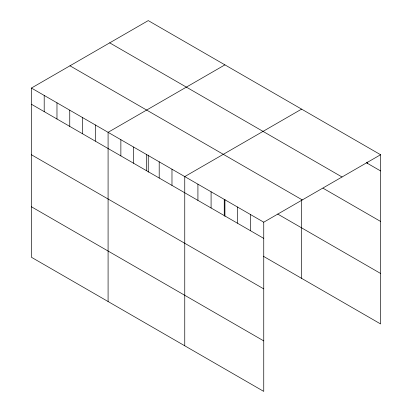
<?xml version="1.0" encoding="UTF-8"?>
<svg xmlns="http://www.w3.org/2000/svg" width="412" height="412" viewBox="0 0 412 412"><rect width="100%" height="100%" fill="white"/><g stroke="black" fill="none" stroke-linecap="round" stroke-linejoin="round"><path stroke-width="0.62" d="M31.415 88.055L263.747 222.192L263.747 391.4L31.415 257.263L31.415 88.055L148.253 20.6L380.585 154.737L380.585 323.945L263.258 256.207M224.921 64.864L108.088 132.319L108.088 301.527M301.589 109.129L184.756 176.583L184.756 345.792M263.747 222.192L380.585 154.737M366.32 162.699L380.585 170.934M109.695 42.858L342.027 176.995M322.982 188.176L380.585 221.429M69.973 65.796L302.305 199.928M277.703 214.055L380.585 273.455M31.415 104.251L263.747 238.388M31.415 154.747L263.747 288.884M31.415 206.773L263.747 340.904M367.416 162.086L367.416 163.332M301.589 199.975L301.589 278.342M250.584 214.59L250.584 230.787M237.415 206.989L237.415 223.186M224.921 199.362L224.921 216.403M224.252 199.387L224.252 215.584M211.088 191.786L211.088 207.983M197.92 184.185L197.92 200.387M171.979 169.208L171.979 185.405M159.197 161.828L159.197 178.03M148.253 155.097L148.253 172.139M146.42 154.454L146.42 170.65M133.643 147.074L133.643 163.276M120.865 139.699L120.865 155.896M95.306 124.939L95.306 141.141M82.529 117.564L82.529 133.766M69.752 110.184L69.752 126.386M56.974 102.809L56.974 119.006M44.197 95.43L44.197 111.631"/></g></svg>
